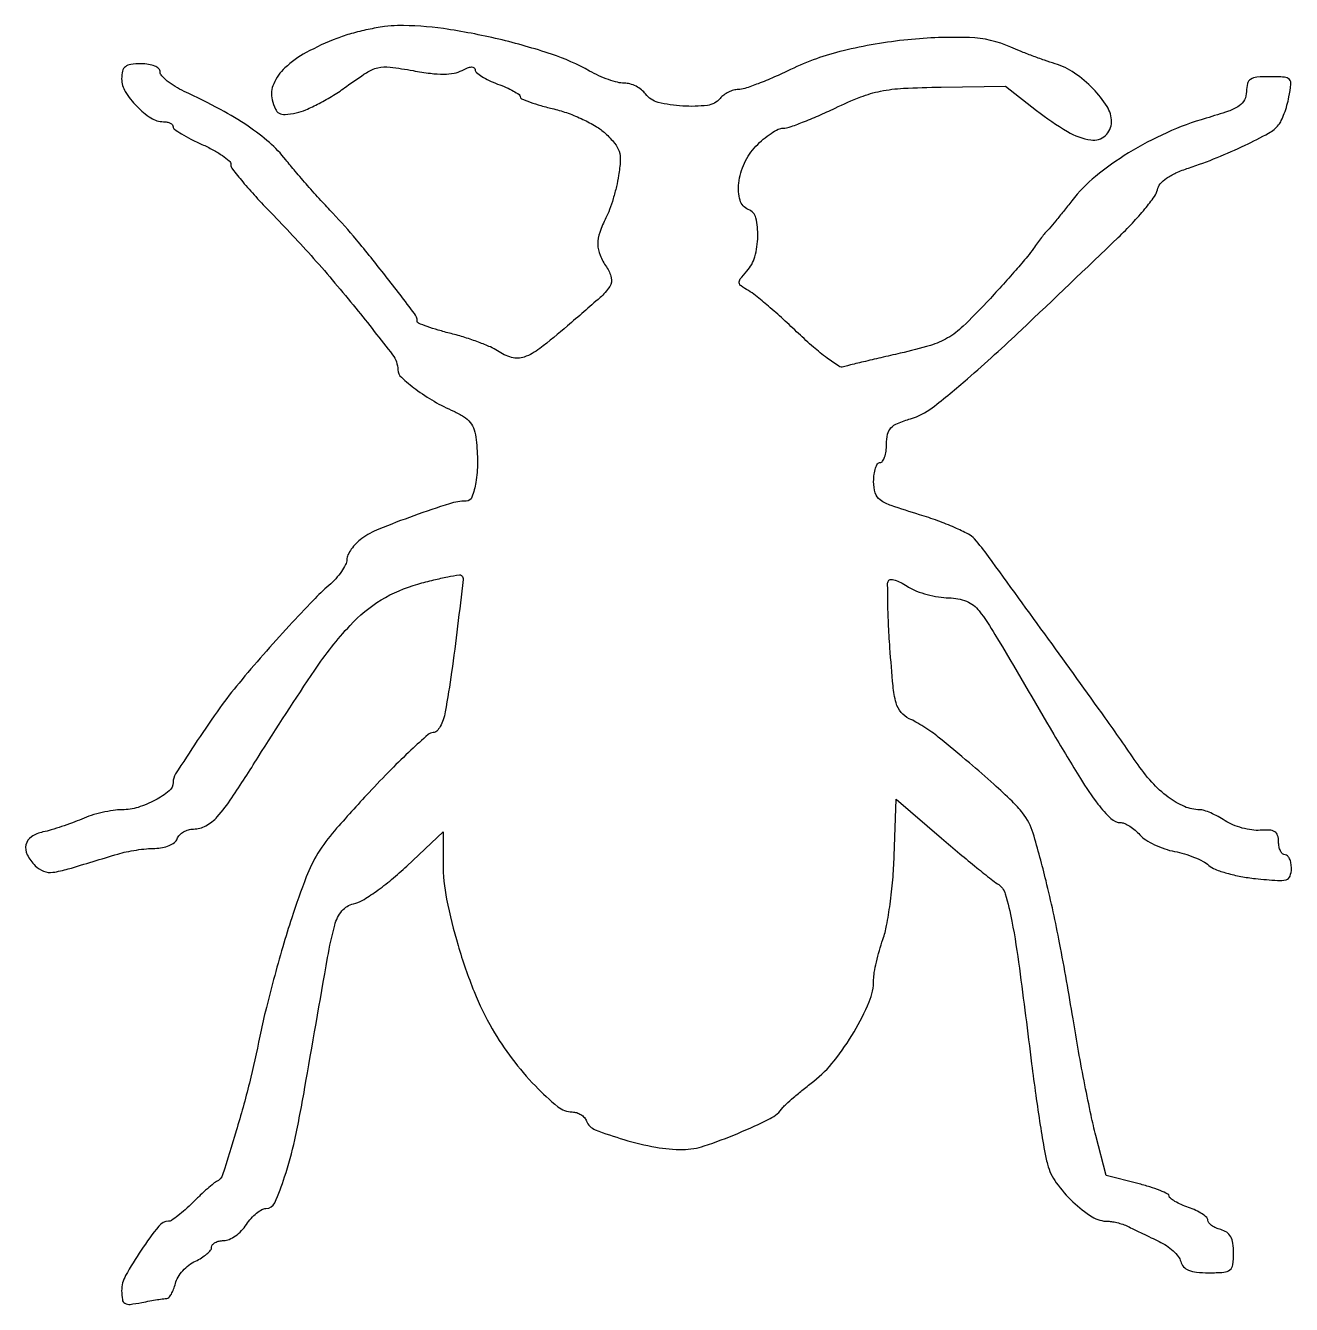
# Model space of a CAD drawing. Extents: x 0 to 197, y 0 to 199.
import ezdxf

# ---------------------------------------------------------------- set-up
doc = ezdxf.new("R2010")
doc.units = 0

msp = doc.modelspace()

# ---------------------------------------------------------------- linework, layer by layer
msp.add_lwpolyline([(48.5, 196.96069, 0.030965), (43.700275, 194.752593, 0.066472), (40.404595, 192.370618, 0.097724), (38.651119, 189.900813, 0.168688), (38.431246, 187.417917, 0.03794), (38.912905, 185.972927, 0.169994), (39.501777, 185.320655, 0.148482), (40.418769, 185.130131, 0.026867), (42.160676, 185.382135, 0.053347), (43.661125, 185.852845, 0.018185), (45.72266, 186.840932, 0.017843), (47.936608, 188.105605, 0.01964), (49.983032, 189.487544, -0.014059), (53.076504, 191.627192, -0.086307), (54.851916, 192.387907, -0.088774), (56.758529, 192.493906, -0.015314), (60.348847, 191.943309, 0.014696), (63.040298, 191.527152, 0.032496), (65.113941, 191.404564, 0.043132), (66.729346, 191.553815, 0.078424), (67.978477, 191.988481, -0.029526), (68.81396, 192.374043, -0.079734), (69.450528, 192.512518, -0.164829), (69.839134, 192.404276, -0.24801), (70, 192.099912, 0.22023), (70.209508, 191.647323, 0.033813), (71.028125, 191.042753, 0.032455), (72.159441, 190.419369, 0.022946), (73.5, 189.86384, -0.016537), (74.841027, 189.328143, -0.024618), (75.971875, 188.764558, -0.021902), (76.821149, 188.237569, -0.247801), (77, 187.898852, 0.30029), (77.215915, 187.571761, 0.013297), (78.542187, 187.046159, 0.018699), (80.2377, 186.496812, 0.011842), (82.25, 185.97816, -0.029459), (84.468315, 185.322299, -0.023744), (86.764348, 184.368161, -0.024376), (88.81206, 183.275757, -0.053004), (90.234305, 182.206365, -0.031045), (91.702087, 180.656177, -0.097249), (92.389574, 179.404117, -0.091441), (92.5747, 177.941219, -0.025522), (92.325975, 175.63707, -0.018991), (91.982303, 173.911039, -0.014402), (91.479808, 172.047035, -0.01462), (90.905899, 170.32306, -0.032608), (90.34783, 169.059125, 0.037975), (89.37689, 166.794712, 0.085019), (89.080499, 164.95255, 0.09469), (89.424941, 163.243902, 0.055876), (90.425121, 161.410367, -0.095704), (91.17323, 159.735984, -0.206243), (90.928789, 158.372736, -0.065744), (89.426698, 156.644498, -0.004205), (84.364213, 152.243778, -0.011762), (80.04565, 148.72539, -0.079555), (77.635246, 147.404352, -0.154085), (75.676148, 147.332204, -0.083812), (73.472506, 148.359391, 0.048377), (72.371665, 148.970456, 0.013413), (70.537236, 149.710048, 0.013411), (68.404614, 150.439558, 0.013681), (66.25, 151.048441, -0.009359), (64.236805, 151.598616, -0.014884), (62.5391, 152.152291, -0.008763), (61.175854, 152.669387, -0.30168), (60.989489, 152.93905, 0.159641), (60.554502, 154.187187, 0.002695), (56.046229, 160.027964, 0.007629), (51.514091, 165.655494, 0.01703), (47.860901, 169.759797, -0.005867), (45.996258, 171.762817, -0.004097), (43.938663, 174.063366, -0.004133), (42.002034, 176.301735, -0.008563), (40.534769, 178.087283, 0.045519), (37.99013, 180.75542, 0.031426), (34.678437, 183.300674, 0.025355), (30.372571, 185.891981, 0.013075), (24.75, 188.712084, -0.025754), (23.314106, 189.478431, -0.034228), (22.101563, 190.326213, -0.0365), (21.234725, 191.136299, -0.18876), (21, 191.7359, 0.207263), (20.782431, 192.238214, 0.088865), (20.156692, 192.644658, 0.063314), (19.197626, 192.912495, 0.036484), (18, 193, 0.030141), (16.421633, 192.904765, 0.135233), (15.573323, 192.556695, 0.172791), (15.137097, 191.876713, 0.05711), (15, 190.680335, 0.138879), (15.567255, 188.677466, 0.055134), (17.340556, 186.40268, 0.055187), (19.557036, 184.579918, 0.145506), (21.507606, 184, -0.050016), (22.078687, 183.94273, -0.069998), (22.561609, 183.772085, -0.090145), (22.886517, 183.52032, -0.185007), (23, 183.22412, 0.244044), (23.205553, 182.828061, 0.015964), (24.319093, 182.096256, 0.020291), (25.769847, 181.286836, 0.013538), (27.490528, 180.47412, -0.0201), (29.211243, 179.633602, -0.028355), (30.664745, 178.739909, -0.027751), (31.732416, 177.905362, -0.214103), (31.990528, 177.342593, 0.165244), (32.236818, 176.636728, 0.007864), (33.833155, 174.658514, 0.012192), (35.854695, 172.349349, 0.008409), (38.25, 169.830598, -0.012952), (44.868005, 162.743708, -0.011344), (51.417397, 155.009047, -0.005953), (57.156555, 147.735378, -0.158795), (57.97218, 145.438058, 0.20361), (58.514575, 144.248871, 0.025381), (60.751988, 142.400756, 0.028538), (63.607447, 140.519375, 0.028352), (66.664684, 138.970871, -0.039853), (68.208588, 138.143772, -0.082778), (69.217774, 137.228463, -0.088713), (69.833463, 136.079699, -0.051372), (70.164684, 134.543653, -0.027848), (70.355448, 131.017322, -0.040192), (70.099827, 127.906202, -0.046787), (69.50507, 125.632299, -0.315226), (68.601797, 125, 0.077311), (66.018769, 124.598206, 0.009004), (60.464456, 122.716557, 0.009929), (54.998345, 120.630943, 0.060962), (52.365701, 119.171679, 0.040715), (51.482267, 118.413426, 0.040301), (50.730081, 117.519597, 0.043321), (50.205366, 116.628982, 0.106967), (50.031425, 115.895035, -0.113693), (49.83597, 115.116568, -0.033812), (49.201419, 114.057986, -0.032002), (48.304777, 112.929905, -0.029687), (47.25, 111.895035, 0.021811), (44.796701, 109.562679, 0.005698), (41.069241, 105.606596, 0.005892), (37.010798, 101.094088, 0.00685), (33.26176, 96.705666, 0.01803), (30.291348, 92.856372, 0.008811), (26.772117, 87.751336, 0.003792), (23.388645, 82.568376, 0.143667), (23, 81.2437, -0.224375), (22.374884, 79.920811, -0.04919), (20.226938, 78.483824, -0.04866), (17.550983, 77.371083, -0.074345), (15.06911, 77, 0.036914), (13.683702, 76.897578, 0.01937), (11.984819, 76.57732, 0.019163), (10.260317, 76.112321, 0.027825), (8.783927, 75.561091, -0.013221), (7.325865, 74.967653, -0.009296), (5.656841, 74.374444, -0.009389), (4.037263, 73.866116, -0.019362), (2.75, 73.542039, 0.09337), (0.954086, 72.79517, 0.194615), (0.105291, 71.570477, 0.177129), (0.307993, 70.007721, 0.076596), (1.566638, 68.290505, 0.102305), (2.861233, 67.439554, 0.130471), (4.274272, 67.271866, 0.036753), (6.688109, 67.798558, 0.001861), (14.399223, 70.116662, -0.022257), (15.718527, 70.455277, -0.013779), (17.293435, 70.740519, -0.013815), (18.867415, 70.936681, -0.024095), (20.180608, 71, 0.046199), (21.35018, 71.108298, 0.056219), (22.401497, 71.430039, 0.065297), (23.206777, 71.912435, 0.134366), (23.638374, 72.5, -0.101377), (24.004789, 73.073587, -0.066805), (24.621948, 73.559375, -0.063352), (25.384409, 73.887959, -0.070207), (26.178417, 74, 0.127188), (28.090768, 74.494454, 0.083262), (29.881834, 75.919786, 0.037126), (32.151347, 78.854532, 0.005433), (36.235635, 85.18222, -0.007307), (45.048699, 98.724443, -0.038568), (50.538183, 105.672803, -0.069593), (55.374938, 109.633131, -0.070101), (61.101, 112.102573, -0.007145), (63.577095, 112.742477, -0.011128), (65.729626, 113.215591, -0.005509), (67.539641, 113.550722, -0.244044), (67.895203, 113.43813, -0.22903), (68.121116, 112.789398, -0.001074), (67.265097, 105.527595, -0.005423), (66.329259, 98.387889, -0.008406), (65.351384, 92.25, -0.036726), (65.036037, 91.005777, -0.050568), (64.563251, 89.954688, -0.061607), (64.015205, 89.228959, -0.202954), (63.474374, 89, 0.184015), (62.667918, 88.692797, 0.005705), (60.00286, 86.262646, 0.010478), (56.908862, 83.252323, 0.006982), (53.48626, 79.681348, 0.007703), (48.117108, 73.739565, 0.041721), (45.537625, 70.246072, 0.047347), (43.721404, 66.561735, 0.011672), (41.469485, 60.196274, 0.007837), (40.07385, 55.700708, 0.005466), (38.634691, 50.588416, 0.005515), (37.361935, 45.654284, 0.011381), (36.497686, 41.764926, -0.012474), (34.867867, 34.50531, -0.01118), (32.823179, 27.063774, -0.004826), (30.713023, 20.246067, -0.214199), (29.740603, 19.163462, 0.070102), (29.299991, 18.889109, 0.006861), (28.348141, 18.069952, 0.008576), (27.238567, 17.053787, 0.006691), (26.067308, 15.913462, -0.013723), (24.888489, 14.797635, -0.01835), (23.756192, 13.855829, -0.015713), (22.778224, 13.149211, -0.14967), (22.290923, 13, 0.23005), (20.762077, 12.257271, 0.018206), (18.029751, 8.509228, 0.022142), (15.609147, 4.554374, 0.126915), (15, 2.193215, 0.039233), (15.107225, 0.828794, 0.225456), (15.50581, 0.246619, 0.163436), (16.303456, 0.082482, 0.019086), (18.125, 0.375, -0.004316), (19.377693, 0.614312, -0.005222), (20.557218, 0.816406, -0.004462), (21.55227, 0.967119, -0.035364), (22.016592, 1, 0.217727), (22.350824, 1.152785, 0.04692), (22.729674, 1.684015, 0.040888), (23.087774, 2.436835, 0.0291), (23.367615, 3.328561, -0.075262), (23.775736, 4.304328, -0.045751), (24.521788, 5.310919, -0.044736), (25.467039, 6.195265, -0.058864), (26.476023, 6.807122, 0.031211), (27.442207, 7.322383, 0.039553), (28.258582, 7.919357, 0.043977), (28.832443, 8.508286, 0.172826), (29, 8.978561, -0.178621), (29.143854, 9.368392, -0.092054), (29.553716, 9.699952, -0.072098), (30.163779, 9.92447, -0.052221), (30.88499, 10, 0.105511), (31.725392, 10.17934, 0.049205), (32.697445, 10.734375, 0.045714), (33.641769, 11.543608, 0.047756), (34.408043, 12.5, -0.035867), (35.137939, 13.456668, -0.039584), (35.97517, 14.265625, -0.043196), (36.792908, 14.828389, -0.129828), (37.442686, 15, 0.295629), (38.81436, 15.888681, 0.026673), (40.356066, 19.890895, 0.024806), (41.927673, 25.687557, 0.010872), (43.457818, 33.5, -0.000664), (47.045757, 54.032786, -0.020826), (48.147479, 59.054564, -0.106088), (49.276389, 61.282509, -0.17501), (51.062101, 62.36242, 0.086649), (52.431377, 62.893923, 0.018265), (54.586007, 64.304496, 0.018621), (56.99471, 66.14861, 0.016706), (59.351075, 68.232281), (65, 73.574132), (65, 68.70075, 0.049538), (65.558509, 63.077413, 0.022683), (67.336926, 55.914168, 0.02262), (69.833793, 48.717216, 0.036853), (72.660992, 42.906748, 0.030423), (75.733705, 38.291117, 0.029841), (79.362294, 34.051, 0.027968), (82.856208, 30.813186, 0.174606), (85.113853, 30, -0.077072), (85.793534, 29.894606, -0.064972), (86.453746, 29.585853, -0.066778), (86.995346, 29.129151, -0.092884), (87.327037, 28.590138, 0.211712), (88.677097, 27.235406, 0.020792), (93.144554, 25.713747, 0.026815), (98.100028, 24.537294, 0.046642), (102.30733, 24.173491, 0.078174), (105.646457, 24.722619, 0.019291), (110.865298, 26.672731, 0.016941), (115.887834, 28.976522, 0.122904), (117.888607, 30.691093, -0.05561), (118.330781, 31.18638, -0.005355), (119.545754, 32.252377, -0.00676), (121.029258, 33.491674, -0.00529), (122.671407, 34.797621, 0.06036), (125.852265, 37.955945, 0.033584), (128.946876, 42.467352, 0.033108), (131.297099, 47.118244, 0.100766), (132, 50.570618, -0.042961), (132.095657, 51.681859, -0.013665), (132.424522, 53.312003, -0.013528), (132.891958, 55.116644, -0.014672), (133.44518, 56.844624, 0.039107), (134.022926, 59.007613, 0.012112), (134.55538, 62.336316, 0.012031), (134.972345, 66.100212, 0.012958), (135.19518, 69.787806), (135.5, 78.634911), (142.570968, 72.567456, 0.002979), (145.397871, 70.170847, 0.003758), (148.043428, 67.988565, 0.002997), (150.285715, 66.189284, 0.029942), (151.271172, 65.5, -0.186278), (152.486394, 63.907965, -0.024069), (153.504387, 59.665557, -0.014001), (154.67931, 52.355955, -0.002063), (156.57994, 37.5, 0.003904), (157.220036, 32.639035, 0.004337), (157.915337, 27.956446, 0.004022), (158.574925, 23.973816, 0.022485), (159.040729, 21.862369, 0.0906), (160.401184, 18.993445, 0.047949), (163.004062, 16.021721, 0.048128), (165.9819, 13.713182, 0.141758), (168.446847, 13, -0.042956), (169.176781, 12.937175, -0.022145), (170.073004, 12.740522, -0.02184), (170.983236, 12.455002, -0.030748), (171.763569, 12.116671, 0.003517), (172.629823, 11.683648, 0.001337), (173.844011, 11.091361, 0.001324), (175.167114, 10.454638, 0.00162), (176.407534, 9.866671, -0.038939), (177.55398, 9.21446, -0.037965), (178.59584, 8.387397, -0.04052), (179.394383, 7.517989, -0.101694), (179.774165, 6.75, 0.121597), (180.217478, 5.935749, 0.112252), (181.000721, 5.392215, 0.072026), (182.241134, 5.089606, 0.023875), (184.116631, 5, 0.016826), (186.483543, 5.079675, 0.152513), (187.436179, 5.449158, 0.196065), (187.885944, 6.251546, 0.030929), (188, 8.09362, 0.036274), (187.892253, 9.576866, 0.090272), (187.546112, 10.603855, 0.116362), (186.927062, 11.286165, 0.086845), (186, 11.710251, -0.041187), (185.234609, 11.979368, -0.052453), (184.5875, 12.354398, -0.062311), (184.142787, 12.77246, -0.1747), (184, 13.168651, 0.210569), (183.811476, 13.596456, 0.03927), (183.11875, 14.136474, 0.036052), (182.148878, 14.680991, 0.026025), (181, 15.149845, -0.01984), (179.850734, 15.602364, -0.028887), (178.88125, 16.097925, -0.028326), (178.168319, 16.57211, -0.23605), (178, 16.908775, 0.289933), (177.787149, 17.244988, 0.015032), (176.558406, 17.78189, 0.019977), (174.973363, 18.346041, 0.012776), (173.092446, 18.879669), (168.184892, 20.137437), (166.57495, 26.318719, -0.011563), (165.824641, 29.499292, -0.003806), (164.865318, 34.209249, -0.003788), (163.880076, 39.452428, -0.004283), (163.015697, 44.5, 0.007157), (160.927641, 56.285674, 0.012672), (158.821655, 65.929291, 0.012207), (156.812524, 73.339575, 0.094616), (155.170333, 76.510586, 0.03396), (153.539805, 78.31648, 0.009018), (150.699279, 80.965127, 0.00772), (146.903428, 84.274136, 0.003969), (142.052882, 88.306955, 0.018376), (141.039872, 89.075324, 0.011932), (139.817103, 89.891044, 0.012001), (138.583548, 90.63122, 0.022233), (137.543412, 91.162174, -0.113782), (136.257738, 92.147925, -0.106328), (135.494408, 93.620498, -0.043743), (135.017776, 96.255608, -0.005184), (134.535489, 102.186014, -0.005535), (134.304541, 106.049426, -0.008537), (134.198938, 109.394196, -0.003759), (134.179207, 112.224828, -0.19877), (134.38292, 112.716253, -0.247207), (134.751567, 112.830572, -0.039141), (135.507858, 112.627568, -0.035725), (136.437065, 112.221603, -0.024184), (137.433608, 111.635458, 0.052891), (138.660973, 111.005257, 0.027101), (140.308324, 110.469405, 0.026593), (142.082764, 110.096526, 0.036028), (143.714817, 109.962516, -0.094417), (146.445521, 109.414152, -0.133168), (148.409841, 107.917047, -0.030208), (150.871059, 104.275837, -0.000933), (160.047958, 88.689496, 0.005836), (164.174041, 81.83623, 0.024626), (166.893391, 77.88556, 0.040104), (168.922316, 75.628661, 0.191899), (170.5, 75, -0.110191), (171.074429, 74.87185, -0.034916), (171.84581, 74.441589, -0.032938), (172.664273, 73.826524, -0.031242), (173.410381, 73.099028, 0.066798), (174.330824, 72.320859, 0.030606), (175.707743, 71.555646, 0.029635), (177.278488, 70.915859, 0.036039), (178.815369, 70.514414, -0.02689), (180.346841, 70.144149, -0.023517), (181.90139, 69.597727, -0.024211), (183.259936, 68.968993, -0.062388), (184.146811, 68.353784, 0.091243), (185.140579, 67.745722, 0.022725), (186.955808, 67.140785, 0.022468), (189.130968, 66.628473, 0.020888), (191.396811, 66.298494, 0.007305), (194.835498, 65.994292, 0.086572), (196.162954, 66.12626, 0.237174), (196.782358, 66.689048, 0.092137), (197, 67.860097, 0.044775), (196.9265, 68.679225, 0.064634), (196.70625, 69.371404, 0.084542), (196.382137, 69.839273, 0.201741), (196, 70, -0.192327), (195.618091, 70.152545, -0.087794), (195.29375, 70.592166, -0.067626), (195.07367, 71.244368, -0.047635), (195, 72.015884, 0.072178), (194.855885, 73.00902, 0.182614), (194.421606, 73.580928, 0.129842), (193.598809, 73.83712, 0.029925), (192.133572, 73.813355, -0.053427), (190.846978, 73.852869, -0.031942), (189.345881, 74.159218, -0.031696), (187.873059, 74.661313, -0.047064), (186.668755, 75.29747, 0.021175), (185.575923, 75.94913, 0.021738), (184.441247, 76.499882, 0.022109), (183.419143, 76.889522, 0.08017), (182.734548, 77, -0.102002), (180.362622, 77.48897, -0.05882), (177.828635, 78.953683, -0.049427), (175.27633, 81.285964, -0.033697), (172.851135, 84.383397, 0.006275), (168.031959, 91.286651, 0.001236), (159.196607, 103.546349, 0.000568), (149.865366, 116.396167, 0.022841), (147.693559, 119.110108, 0.093472), (146.733068, 119.861464, 0.01536), (144.597737, 120.884295, 0.016431), (141.97712, 121.940534, 0.013848), (139.139892, 122.888891, -0.007442), (134.741489, 124.296704, -0.074963), (133.033229, 125.173704, -0.165445), (132.259132, 126.260467, -0.072882), (132, 128.028783, -0.03194), (132.072782, 129.166989, -0.049274), (132.29375, 130.127205, -0.063369), (132.615819, 130.791862, -0.25348), (133, 131, 0.246618), (133.383824, 131.201576, 0.066412), (133.70625, 131.834753, 0.051218), (133.92714, 132.753206, 0.033431), (134, 133.841712, -0.052578), (134.163437, 135.39165, -0.137846), (134.679398, 136.372914, -0.106315), (135.726441, 137.090639, -0.0245), (137.755677, 137.808653, 0.090818), (141.105659, 139.519764, 0.016078), (146.586926, 144.002601, 0.010041), (154.989028, 151.640094, 0.001879), (170.049093, 166, 0.013036), (172.267817, 168.24566, 0.01635), (174.19896, 170.444824, 0.014585), (175.68514, 172.364764, 0.110841), (176.137018, 173.407913, -0.131998), (176.579332, 174.322444, -0.062221), (177.56127, 175.207497, -0.047451), (179.038223, 176.04227, -0.025188), (181, 176.801456, 0.016172), (185.427623, 178.423761, 0.015766), (189.779405, 180.341549, 0.013713), (193.451184, 182.225381, 0.094432), (195.008079, 183.509735, 0.064536), (195.427846, 184.173607, 0.019797), (195.885573, 185.270423, 0.019449), (196.30548, 186.550941, 0.020148), (196.619062, 187.845308, 0.020843), (196.929563, 189.823205, 0.221865), (196.677919, 190.575948, 0.19021), (195.91348, 190.931718, 0.014915), (193.625, 191, 0.020165), (191.620008, 190.919105, 0.122317), (190.642189, 190.590638, 0.190227), (190.155415, 189.919263, 0.062926), (190, 188.689252, -0.114549), (189.70181, 187.404744, -0.133249), (188.876222, 186.465607, -0.064406), (187.190553, 185.638652, -0.010789), (183.75, 184.552186, 0.03444), (177.593258, 182.282807, 0.032145), (171.656794, 179.144753, 0.033711), (166.527349, 175.498755, 0.056088), (162.827266, 171.708837, -0.002668), (161.530023, 170.060218, -0.003641), (160.34239, 168.589471, -0.002401), (159.331175, 167.367702, -0.04162), (158.967874, 167, 0.04422), (158.654963, 166.679992, 0.00712), (158.111605, 165.996355, 0.00782), (157.494162, 165.169975, 0.006796), (156.872724, 164.285462, -0.024895), (155.946889, 163.064143, -0.004554), (154.104108, 160.90945, -0.004887), (151.898026, 158.426452, -0.004423), (149.569967, 155.90243, -0.012529), (145.901214, 152.185953, -0.058696), (143.51234, 150.371633, -0.06207), (140.828351, 149.210485, -0.015029), (136.139279, 147.991822, 0.001193), (133.12661, 147.297223, 0.001593), (130.394866, 146.65134, 0.001111), (128.106939, 146.097311, 0.016422), (127.31133, 145.874854, -0.225298), (126.582667, 145.975838, -0.014291), (124.764754, 147.245021, -0.018755), (122.624266, 148.960327, -0.012683), (120.31133, 151.065645, 0.006478), (117.941291, 153.27733, 0.007494), (115.625692, 155.320201, 0.006783), (113.618533, 156.991518, 0.043177), (112.520814, 157.733656, -0.024122), (111.360947, 158.455065, -0.224501), (111.073493, 158.95196, -0.189987), (111.250846, 159.540439, -0.016838), (112.270814, 160.746752, 0.11636), (113.510465, 162.995109, 0.062174), (113.981022, 166.150866, 0.06599), (113.668448, 169.03495, 0.245947), (112.5, 170.361626, -0.237809), (111.207067, 171.784914, -0.09797), (111.005889, 174.45577, -0.078771), (111.891522, 177.566628, -0.08254), (113.687091, 180.195281, -0.026485), (114.830598, 181.268835, -0.029369), (116.043954, 182.176346, -0.030613), (117.158571, 182.817868, -0.115646), (117.937091, 183.000789, 0.083282), (118.879444, 183.159336, 0.009098), (120.950271, 183.917738, 0.010932), (123.396607, 184.926521, 0.008623), (126, 186.12121, -0.018615), (129.981102, 187.852696, -0.044502), (133.071106, 188.754896, -0.036257), (136.629339, 189.19351, -0.009004), (142.5, 189.382371), (152.5, 189.523899), (157.346259, 185.756842, 0.030955), (162.148704, 182.479327, 0.096765), (165.814051, 181.166066, 0.223758), (168.035713, 181.826985, 0.213504), (169, 183.982292, 0.141395), (168.313836, 186.360183, 0.052363), (166.13838, 189.125991, 0.050721), (163.227111, 191.569785, 0.074187), (160.217274, 193.019493, -0.008657), (158.564774, 193.563588, -0.005561), (156.666305, 194.249088, -0.005589), (154.822487, 194.961716, -0.010436), (153.348871, 195.586245, 0.097486), (146.91193, 197.075593, 0.033528), (137.31315, 196.748983, 0.033684), (127.258857, 195.039793, 0.053894), (119.06668, 192.110427, -0.009538), (116.483514, 190.919412, -0.011798), (114.032298, 189.913688, -0.010219), (111.950237, 189.164704, -0.081399), (110.945231, 189, 0.068136), (110.210755, 188.899444, 0.044553), (109.40982, 188.596898, 0.044231), (108.666975, 188.153005, 0.062844), (108.106013, 187.627738, -0.191575), (106.125493, 186.547039, -0.045218), (102.286092, 186.429633, -0.045458), (98.464584, 187.009772, -0.17627), (96.506287, 188.322289, 0.069527), (95.8834, 188.9644, 0.048178), (95.028116, 189.507172, 0.048162), (94.084335, 189.876436, 0.069286), (93.196918, 190, -0.061696), (92.170641, 190.127118, -0.02205), (90.754605, 190.550552, -0.021486), (89.226189, 191.156811, -0.023754), (87.80716, 191.874218, 0.048917), (81.883403, 194.504207, 0.021884), (73.672059, 196.832675, 0.021915), (65.0963, 198.470667, 0.039181), (57.939805, 198.947894, 0.032288), (55.880827, 198.790511, 0.016662), (53.335443, 198.34266, 0.016492), (50.738352, 197.705827, 0.02396)], format="xyb", close=True)

doc.saveas('drawing.dxf')
